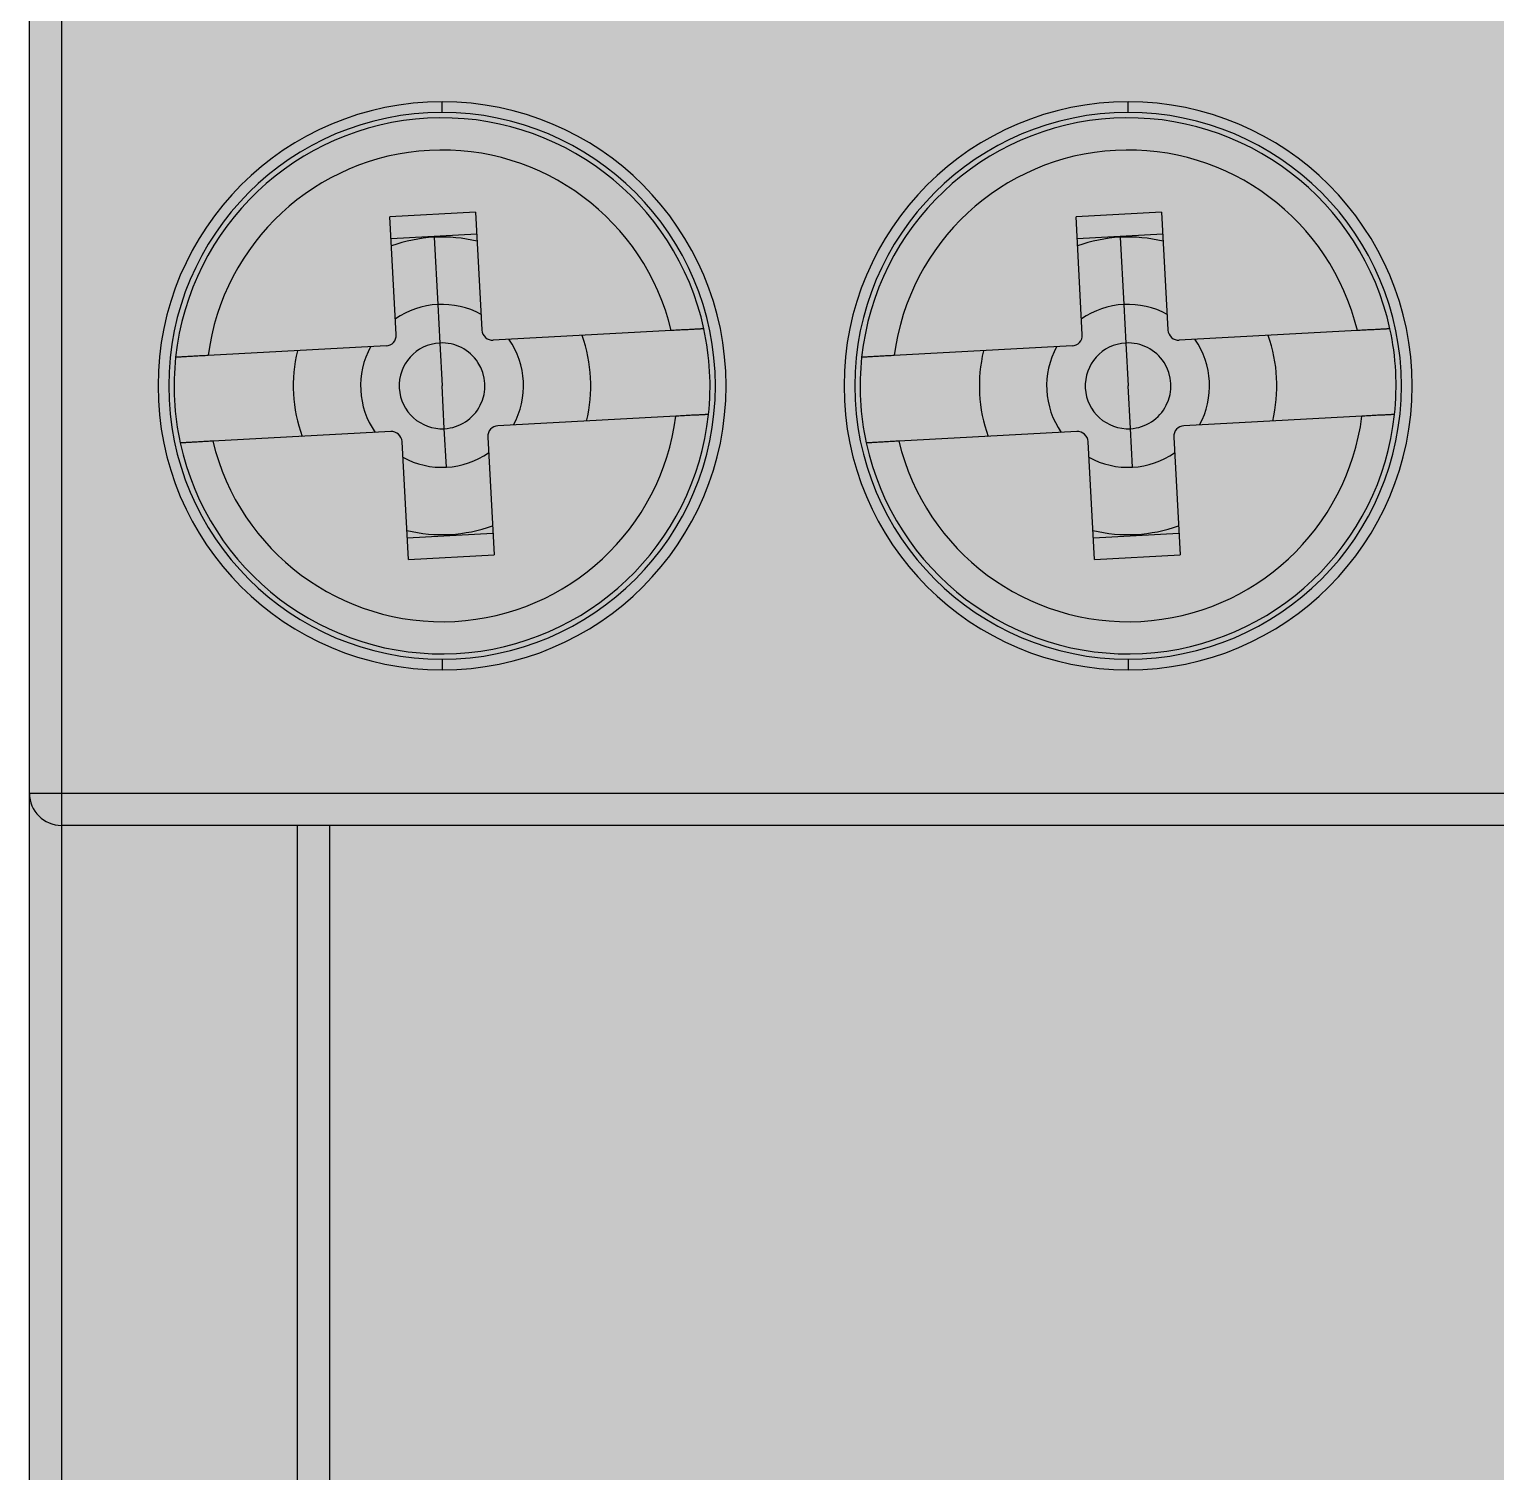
# Model space of a CAD drawing. Extents: x -20 to 2016, y -5898 to 916.
# Drawn here: x 982.65 to 996.33, y 89.73 to 103.18 of the extents above; entities that cross this region are included whole.
import ezdxf

# ---------------------------------------------------------------- set-up
doc = ezdxf.new("R2010")
doc.units = 0
doc.layers.add('MAIN-1', color=7, linetype='Continuous')
doc.layers.add('SYMS', color=7, linetype='Continuous')

msp = doc.modelspace()

# ---------------------------------------------------------------- hatches: boundary and pattern name
at = {"layer": 'SYMS', "true_color": 0x636466}
h = msp.add_hatch(color=251, dxfattribs=at)
h.dxf.hatch_style = 1
h.paths.add_polyline_path([(982.655, 38.159), (1009.555, 38.159), (1009.555, 117.159), (982.655, 117.159)])

# ---------------------------------------------------------------- linework, layer by layer
at = {"layer": 'MAIN-1'}
for p, q in [((982.955, 105.659), (982.955, 96.059)), ((986.505, 102.409), (986.505, 102.509)), ((992.905, 102.409), (992.905, 102.509)), ((986.818, 101.478), (986.019, 101.435)), ((986.078, 100.337), (986.019, 101.435)), ((986.818, 101.478), (986.877, 100.38)), ((993.218, 101.478), (992.419, 101.435)), ((992.478, 100.337), (992.419, 101.435)), ((993.218, 101.478), (993.277, 100.38)), ((986.03, 101.235), (986.829, 101.278)), ((986.43, 101.245), (986.464, 100.618)), ((992.43, 101.235), (993.229, 101.278)), ((992.83, 101.245), (992.864, 100.618)), ((986.464, 100.618), (986.483, 100.258)), ((992.864, 100.618), (992.883, 100.258)), ((988.643, 100.375), (986.982, 100.285)), ((988.657, 100.376), (988.643, 100.375)), ((988.671, 100.376), (988.657, 100.376)), ((988.685, 100.377), (988.671, 100.376)), ((988.698, 100.378), (988.685, 100.377)), ((988.712, 100.378), (988.698, 100.378)), ((988.725, 100.379), (988.712, 100.378)), ((988.738, 100.38), (988.725, 100.379)), ((988.751, 100.381), (988.738, 100.38)), ((988.764, 100.381), (988.751, 100.381)), ((988.776, 100.382), (988.764, 100.381)), ((988.788, 100.383), (988.776, 100.382)), ((988.8, 100.383), (988.788, 100.383)), ((988.812, 100.384), (988.8, 100.383)), ((988.823, 100.384), (988.812, 100.384)), ((988.834, 100.385), (988.823, 100.384)), ((988.844, 100.386), (988.834, 100.385)), ((988.854, 100.386), (988.844, 100.386)), ((988.864, 100.387), (988.854, 100.386)), ((988.873, 100.387), (988.864, 100.387)), ((988.882, 100.388), (988.873, 100.387)), ((988.89, 100.388), (988.882, 100.388)), ((988.898, 100.389), (988.89, 100.388)), ((988.905, 100.389), (988.898, 100.389)), ((988.912, 100.389), (988.905, 100.389)), ((988.918, 100.39), (988.912, 100.389)), ((988.923, 100.39), (988.918, 100.39)), ((988.928, 100.39), (988.923, 100.39)), ((988.933, 100.39), (988.928, 100.39)), ((988.937, 100.391), (988.933, 100.39)), ((988.94, 100.391), (988.937, 100.391)), ((988.942, 100.391), (988.94, 100.391)), ((988.945, 100.391), (988.942, 100.391)), ((988.946, 100.391), (988.945, 100.391)), ((988.947, 100.391), (988.946, 100.391)), ((988.947, 100.391), (988.947, 100.391)), ((995.043, 100.375), (993.382, 100.285)), ((995.057, 100.376), (995.043, 100.375)), ((995.071, 100.376), (995.057, 100.376)), ((995.085, 100.377), (995.071, 100.376)), ((995.098, 100.378), (995.085, 100.377)), ((995.112, 100.378), (995.098, 100.378)), ((995.125, 100.379), (995.112, 100.378)), ((995.138, 100.38), (995.125, 100.379)), ((995.151, 100.381), (995.138, 100.38)), ((995.164, 100.381), (995.151, 100.381)), ((995.176, 100.382), (995.164, 100.381)), ((995.188, 100.383), (995.176, 100.382)), ((995.2, 100.383), (995.188, 100.383)), ((995.212, 100.384), (995.2, 100.383)), ((995.223, 100.384), (995.212, 100.384)), ((995.234, 100.385), (995.223, 100.384)), ((995.244, 100.386), (995.234, 100.385)), ((995.254, 100.386), (995.244, 100.386)), ((995.264, 100.387), (995.254, 100.386)), ((995.273, 100.387), (995.264, 100.387)), ((995.282, 100.388), (995.273, 100.387)), ((995.29, 100.388), (995.282, 100.388)), ((995.298, 100.389), (995.29, 100.388)), ((995.305, 100.389), (995.298, 100.389)), ((995.312, 100.389), (995.305, 100.389)), ((995.318, 100.39), (995.312, 100.389)), ((995.323, 100.39), (995.318, 100.39)), ((995.328, 100.39), (995.323, 100.39)), ((995.333, 100.39), (995.328, 100.39)), ((995.337, 100.391), (995.333, 100.39)), ((995.34, 100.391), (995.337, 100.391)), ((995.342, 100.391), (995.34, 100.391)), ((995.345, 100.391), (995.342, 100.391)), ((995.346, 100.391), (995.345, 100.391)), ((995.347, 100.391), (995.346, 100.391)), ((995.347, 100.391), (995.347, 100.391)), ((984.178, 100.134), (984.166, 100.134)), ((984.19, 100.135), (984.178, 100.134)), ((984.202, 100.135), (984.19, 100.135)), ((984.215, 100.136), (984.202, 100.135)), ((984.228, 100.137), (984.215, 100.136)), ((984.241, 100.138), (984.228, 100.137)), ((984.255, 100.138), (984.241, 100.138)), ((984.268, 100.139), (984.255, 100.138)), ((984.282, 100.14), (984.268, 100.139)), ((984.295, 100.14), (984.282, 100.14)), ((984.309, 100.141), (984.295, 100.14)), ((984.323, 100.142), (984.309, 100.141)), ((985.984, 100.231), (984.323, 100.142)), ((986.483, 100.258), (986.505, 99.859)), ((990.578, 100.134), (990.566, 100.134)), ((990.59, 100.135), (990.578, 100.134)), ((990.602, 100.135), (990.59, 100.135)), ((990.615, 100.136), (990.602, 100.135)), ((990.628, 100.137), (990.615, 100.136)), ((990.641, 100.138), (990.628, 100.137)), ((990.655, 100.138), (990.641, 100.138)), ((990.668, 100.139), (990.655, 100.138)), ((990.682, 100.14), (990.668, 100.139)), ((990.695, 100.14), (990.682, 100.14)), ((990.709, 100.141), (990.695, 100.14)), ((990.723, 100.142), (990.709, 100.141)), ((992.384, 100.231), (990.723, 100.142)), ((992.883, 100.258), (992.905, 99.859)), ((984.02, 100.126), (984.019, 100.126)), ((984.019, 100.126), (984.019, 100.126)), ((984.022, 100.126), (984.02, 100.126)), ((984.024, 100.126), (984.022, 100.126)), ((984.026, 100.126), (984.024, 100.126)), ((984.03, 100.126), (984.026, 100.126)), ((984.033, 100.126), (984.03, 100.126)), ((984.038, 100.127), (984.033, 100.126)), ((984.043, 100.127), (984.038, 100.127)), ((984.049, 100.127), (984.043, 100.127)), ((984.055, 100.128), (984.049, 100.127)), ((984.061, 100.128), (984.055, 100.128)), ((984.068, 100.128), (984.061, 100.128)), ((984.076, 100.129), (984.068, 100.128)), ((984.084, 100.129), (984.076, 100.129)), ((984.093, 100.13), (984.084, 100.129)), ((984.102, 100.13), (984.093, 100.13)), ((984.112, 100.131), (984.102, 100.13)), ((984.122, 100.131), (984.112, 100.131)), ((984.132, 100.132), (984.122, 100.131)), ((984.143, 100.132), (984.132, 100.132)), ((984.154, 100.133), (984.143, 100.132)), ((984.166, 100.134), (984.154, 100.133)), ((990.42, 100.126), (990.419, 100.126)), ((990.419, 100.126), (990.419, 100.126)), ((990.422, 100.126), (990.42, 100.126)), ((990.424, 100.126), (990.422, 100.126)), ((990.426, 100.126), (990.424, 100.126)), ((990.43, 100.126), (990.426, 100.126)), ((990.433, 100.126), (990.43, 100.126)), ((990.438, 100.127), (990.433, 100.126)), ((990.443, 100.127), (990.438, 100.127)), ((990.449, 100.127), (990.443, 100.127)), ((990.455, 100.128), (990.449, 100.127)), ((990.461, 100.128), (990.455, 100.128)), ((990.468, 100.128), (990.461, 100.128)), ((990.476, 100.129), (990.468, 100.128)), ((990.484, 100.129), (990.476, 100.129)), ((990.493, 100.13), (990.484, 100.129)), ((990.502, 100.13), (990.493, 100.13)), ((990.512, 100.131), (990.502, 100.13)), ((990.522, 100.131), (990.512, 100.131)), ((990.532, 100.132), (990.522, 100.131)), ((990.543, 100.132), (990.532, 100.132)), ((990.554, 100.133), (990.543, 100.132)), ((990.566, 100.134), (990.554, 100.133)), ((986.526, 99.46), (986.505, 99.859)), ((992.926, 99.46), (992.905, 99.859)), ((988.887, 99.587), (988.877, 99.586)), ((988.897, 99.587), (988.887, 99.587)), ((988.907, 99.588), (988.897, 99.587)), ((988.916, 99.588), (988.907, 99.588)), ((988.925, 99.589), (988.916, 99.588)), ((988.933, 99.589), (988.925, 99.589)), ((988.941, 99.59), (988.933, 99.589)), ((988.948, 99.59), (988.941, 99.59)), ((988.955, 99.59), (988.948, 99.59)), ((988.961, 99.591), (988.955, 99.59)), ((988.966, 99.591), (988.961, 99.591)), ((988.971, 99.591), (988.966, 99.591)), ((988.976, 99.592), (988.971, 99.591)), ((988.98, 99.592), (988.976, 99.592)), ((988.983, 99.592), (988.98, 99.592)), ((988.986, 99.592), (988.983, 99.592)), ((988.988, 99.592), (988.986, 99.592)), ((988.989, 99.592), (988.988, 99.592)), ((988.99, 99.592), (988.989, 99.592)), ((988.99, 99.592), (988.99, 99.592)), ((995.287, 99.587), (995.277, 99.586)), ((995.297, 99.587), (995.287, 99.587)), ((995.307, 99.588), (995.297, 99.587)), ((995.316, 99.588), (995.307, 99.588)), ((995.325, 99.589), (995.316, 99.588)), ((995.333, 99.589), (995.325, 99.589)), ((995.341, 99.59), (995.333, 99.589)), ((995.348, 99.59), (995.341, 99.59)), ((995.355, 99.59), (995.348, 99.59)), ((995.361, 99.591), (995.355, 99.59)), ((995.366, 99.591), (995.361, 99.591)), ((995.371, 99.591), (995.366, 99.591)), ((995.376, 99.592), (995.371, 99.591)), ((995.38, 99.592), (995.376, 99.592)), ((995.383, 99.592), (995.38, 99.592)), ((995.386, 99.592), (995.383, 99.592)), ((995.388, 99.592), (995.386, 99.592)), ((995.389, 99.592), (995.388, 99.592)), ((995.39, 99.592), (995.389, 99.592)), ((995.39, 99.592), (995.39, 99.592)), ((986.545, 99.1), (986.526, 99.46)), ((988.686, 99.576), (987.025, 99.486)), ((988.7, 99.577), (988.686, 99.576)), ((988.714, 99.577), (988.7, 99.577)), ((988.728, 99.578), (988.714, 99.577)), ((988.741, 99.579), (988.728, 99.578)), ((988.755, 99.58), (988.741, 99.579)), ((988.768, 99.58), (988.755, 99.58)), ((988.781, 99.581), (988.768, 99.58)), ((988.794, 99.582), (988.781, 99.581)), ((988.807, 99.582), (988.794, 99.582)), ((988.819, 99.583), (988.807, 99.582)), ((988.832, 99.584), (988.819, 99.583)), ((988.843, 99.584), (988.832, 99.584)), ((988.855, 99.585), (988.843, 99.584)), ((988.866, 99.586), (988.855, 99.585)), ((988.877, 99.586), (988.866, 99.586)), ((992.945, 99.1), (992.926, 99.46)), ((995.086, 99.576), (993.425, 99.486)), ((995.1, 99.577), (995.086, 99.576)), ((995.114, 99.577), (995.1, 99.577)), ((995.128, 99.578), (995.114, 99.577)), ((995.141, 99.579), (995.128, 99.578)), ((995.155, 99.58), (995.141, 99.579)), ((995.168, 99.58), (995.155, 99.58)), ((995.181, 99.581), (995.168, 99.58)), ((995.194, 99.582), (995.181, 99.581)), ((995.207, 99.582), (995.194, 99.582)), ((995.219, 99.583), (995.207, 99.582)), ((995.232, 99.584), (995.219, 99.583)), ((995.243, 99.584), (995.232, 99.584)), ((995.255, 99.585), (995.243, 99.584)), ((995.266, 99.586), (995.255, 99.585)), ((995.277, 99.586), (995.266, 99.586)), ((984.063, 99.327), (984.062, 99.327)), ((984.062, 99.327), (984.062, 99.327)), ((984.065, 99.327), (984.063, 99.327)), ((984.067, 99.327), (984.065, 99.327)), ((984.069, 99.327), (984.067, 99.327)), ((984.073, 99.327), (984.069, 99.327)), ((984.077, 99.328), (984.073, 99.327)), ((984.081, 99.328), (984.077, 99.328)), ((984.086, 99.328), (984.081, 99.328)), ((984.092, 99.328), (984.086, 99.328)), ((984.098, 99.329), (984.092, 99.328)), ((984.104, 99.329), (984.098, 99.329)), ((984.112, 99.329), (984.104, 99.329)), ((984.119, 99.33), (984.112, 99.329)), ((984.127, 99.33), (984.119, 99.33)), ((984.136, 99.331), (984.127, 99.33)), ((984.145, 99.331), (984.136, 99.331)), ((984.155, 99.332), (984.145, 99.331)), ((984.165, 99.332), (984.155, 99.332)), ((984.175, 99.333), (984.165, 99.332)), ((984.186, 99.333), (984.175, 99.333)), ((984.197, 99.334), (984.186, 99.333)), ((984.209, 99.335), (984.197, 99.334)), ((984.221, 99.335), (984.209, 99.335)), ((984.233, 99.336), (984.221, 99.335)), ((984.245, 99.337), (984.233, 99.336)), ((984.258, 99.337), (984.245, 99.337)), ((984.271, 99.338), (984.258, 99.337)), ((984.284, 99.339), (984.271, 99.338)), ((984.298, 99.339), (984.284, 99.339)), ((984.311, 99.34), (984.298, 99.339)), ((984.325, 99.341), (984.311, 99.34)), ((984.338, 99.342), (984.325, 99.341)), ((984.352, 99.342), (984.338, 99.342)), ((984.366, 99.343), (984.352, 99.342)), ((986.027, 99.433), (984.366, 99.343)), ((986.191, 98.24), (986.132, 99.338)), ((986.931, 99.381), (986.99, 98.283)), ((990.463, 99.327), (990.462, 99.327)), ((990.462, 99.327), (990.462, 99.327)), ((990.465, 99.327), (990.463, 99.327)), ((990.467, 99.327), (990.465, 99.327)), ((990.469, 99.327), (990.467, 99.327)), ((990.473, 99.327), (990.469, 99.327)), ((990.477, 99.328), (990.473, 99.327)), ((990.481, 99.328), (990.477, 99.328)), ((990.486, 99.328), (990.481, 99.328)), ((990.492, 99.328), (990.486, 99.328)), ((990.498, 99.329), (990.492, 99.328)), ((990.504, 99.329), (990.498, 99.329)), ((990.512, 99.329), (990.504, 99.329)), ((990.519, 99.33), (990.512, 99.329)), ((990.527, 99.33), (990.519, 99.33)), ((990.536, 99.331), (990.527, 99.33)), ((990.545, 99.331), (990.536, 99.331)), ((990.555, 99.332), (990.545, 99.331)), ((990.565, 99.332), (990.555, 99.332)), ((990.575, 99.333), (990.565, 99.332)), ((990.586, 99.333), (990.575, 99.333)), ((990.597, 99.334), (990.586, 99.333)), ((990.609, 99.335), (990.597, 99.334)), ((990.621, 99.335), (990.609, 99.335)), ((990.633, 99.336), (990.621, 99.335)), ((990.645, 99.337), (990.633, 99.336)), ((990.658, 99.337), (990.645, 99.337)), ((990.671, 99.338), (990.658, 99.337)), ((990.684, 99.339), (990.671, 99.338)), ((990.698, 99.339), (990.684, 99.339)), ((990.711, 99.34), (990.698, 99.339)), ((990.725, 99.341), (990.711, 99.34)), ((990.738, 99.342), (990.725, 99.341)), ((990.752, 99.342), (990.738, 99.342)), ((990.766, 99.343), (990.752, 99.342)), ((992.427, 99.433), (990.766, 99.343)), ((992.591, 98.24), (992.532, 99.338)), ((993.331, 99.381), (993.39, 98.283)), ((986.979, 98.483), (986.181, 98.439)), ((993.379, 98.483), (992.581, 98.439)), ((986.191, 98.24), (986.99, 98.283)), ((992.591, 98.24), (993.39, 98.283)), ((986.505, 97.309), (986.505, 97.209)), ((992.905, 97.309), (992.905, 97.209)), ((982.655, 96.059), (982.955, 96.059)), ((982.955, 96.059), (982.955, 95.759)), ((982.955, 96.059), (1009.255, 96.059)), ((1009.255, 95.759), (982.955, 95.759)), ((982.955, 95.759), (982.955, 81.7)), ((985.155, 80.667), (985.155, 95.759)), ((985.455, 95.759), (985.455, 80.357))]:
    msp.add_line(p, q, dxfattribs=at)
for centre, radius, start, end in [((986.505, 99.859), 2.65, 0, 180), ((992.905, 99.859), 2.65, 0, 180), ((986.505, 99.859), 2.55, 90, 270), ((986.505, 99.859), 2.5, 12.2917, 173.8779), ((986.505, 99.859), 2.55, 270, 90), ((992.905, 99.859), 2.55, 90, 270), ((992.905, 99.859), 2.5, 12.2917, 173.8779), ((992.905, 99.859), 2.55, 270, 90), ((986.505, 99.859), 2.2, 13.5605, 172.6091), ((992.905, 99.859), 2.2, 13.5605, 172.6091), ((986.505, 99.859), 1.388, 93.0848, 109.8381), ((986.505, 99.859), 1.388, 76.3316, 93.0848), ((992.905, 99.859), 1.388, 93.0848, 109.8381), ((992.905, 99.859), 1.388, 76.3316, 93.0848), ((986.505, 99.859), 0.76, 93.0849, 124.8522), ((986.505, 99.859), 0.76, 61.3174, 93.0849), ((992.905, 99.859), 0.76, 93.0849, 124.8522), ((992.905, 99.859), 0.76, 61.3174, 93.0849), ((985.978, 100.331), 0.1, 273.0846, 3.0846), ((986.977, 100.385), 0.1, 183.0846, 273.0846), ((986.505, 99.859), 0.76, 331.3175, 34.8522), ((986.505, 99.859), 1.388, 346.3316, 19.8381), ((986.505, 99.859), 2.5, 3.0848, 12.2917), ((992.378, 100.331), 0.1, 273.0846, 3.0846), ((993.377, 100.385), 0.1, 183.0846, 273.0846), ((992.905, 99.859), 0.76, 331.3175, 34.8522), ((992.905, 99.859), 1.388, 346.3316, 19.8381), ((992.905, 99.859), 2.5, 3.0848, 12.2917), ((986.505, 99.859), 1.388, 166.3316, 199.8381), ((986.505, 99.859), 0.76, 151.3174, 214.8521), ((986.505, 99.859), 0.4, 93.0849, 273.0848), ((986.505, 99.859), 0.4, 273.0848, 93.0849), ((992.905, 99.859), 1.388, 166.3316, 199.8381), ((992.905, 99.859), 0.76, 151.3174, 214.8521), ((992.905, 99.859), 0.4, 93.0849, 273.0848), ((992.905, 99.859), 0.4, 273.0848, 93.0849), ((986.505, 99.859), 2.5, 173.8779, 183.0848), ((992.905, 99.859), 2.5, 173.8779, 183.0848), ((986.505, 99.859), 2.5, 353.8779, 3.0848), ((992.905, 99.859), 2.5, 353.8779, 3.0848), ((986.505, 99.859), 2.65, 180, 0), ((986.505, 99.859), 2.5, 183.0848, 192.2917), ((992.905, 99.859), 2.65, 180, 0), ((992.905, 99.859), 2.5, 183.0848, 192.2917), ((986.505, 99.859), 2.5, 192.2917, 353.8779), ((992.905, 99.859), 2.5, 192.2917, 353.8779), ((986.505, 99.859), 2.2, 193.5605, 352.6091), ((987.031, 99.387), 0.1, 93.0846, 183.0846), ((992.905, 99.859), 2.2, 193.5605, 352.6091), ((993.431, 99.387), 0.1, 93.0846, 183.0846), ((986.032, 99.333), 0.1, 3.0846, 93.0846), ((992.432, 99.333), 0.1, 3.0846, 93.0846), ((986.505, 99.859), 0.76, 241.3175, 273.0848), ((986.505, 99.859), 0.76, 273.0848, 304.8521), ((992.905, 99.859), 0.76, 241.3175, 273.0848), ((992.905, 99.859), 0.76, 273.0848, 304.8521), ((986.505, 99.859), 1.388, 256.3316, 273.0848), ((986.505, 99.859), 1.388, 273.0848, 289.8381), ((992.905, 99.859), 1.388, 256.3316, 273.0848), ((992.905, 99.859), 1.388, 273.0848, 289.8381), ((982.955, 96.059), 0.3, 180, 270)]:
    msp.add_arc(centre, radius, start, end, dxfattribs=at)
at = {"layer": 'SYMS'}
msp.add_lwpolyline([(982.655, 117.159), (1009.555, 117.159), (1009.555, 38.159), (982.655, 38.159)], close=True, dxfattribs=at)

doc.saveas('drawing.dxf')
